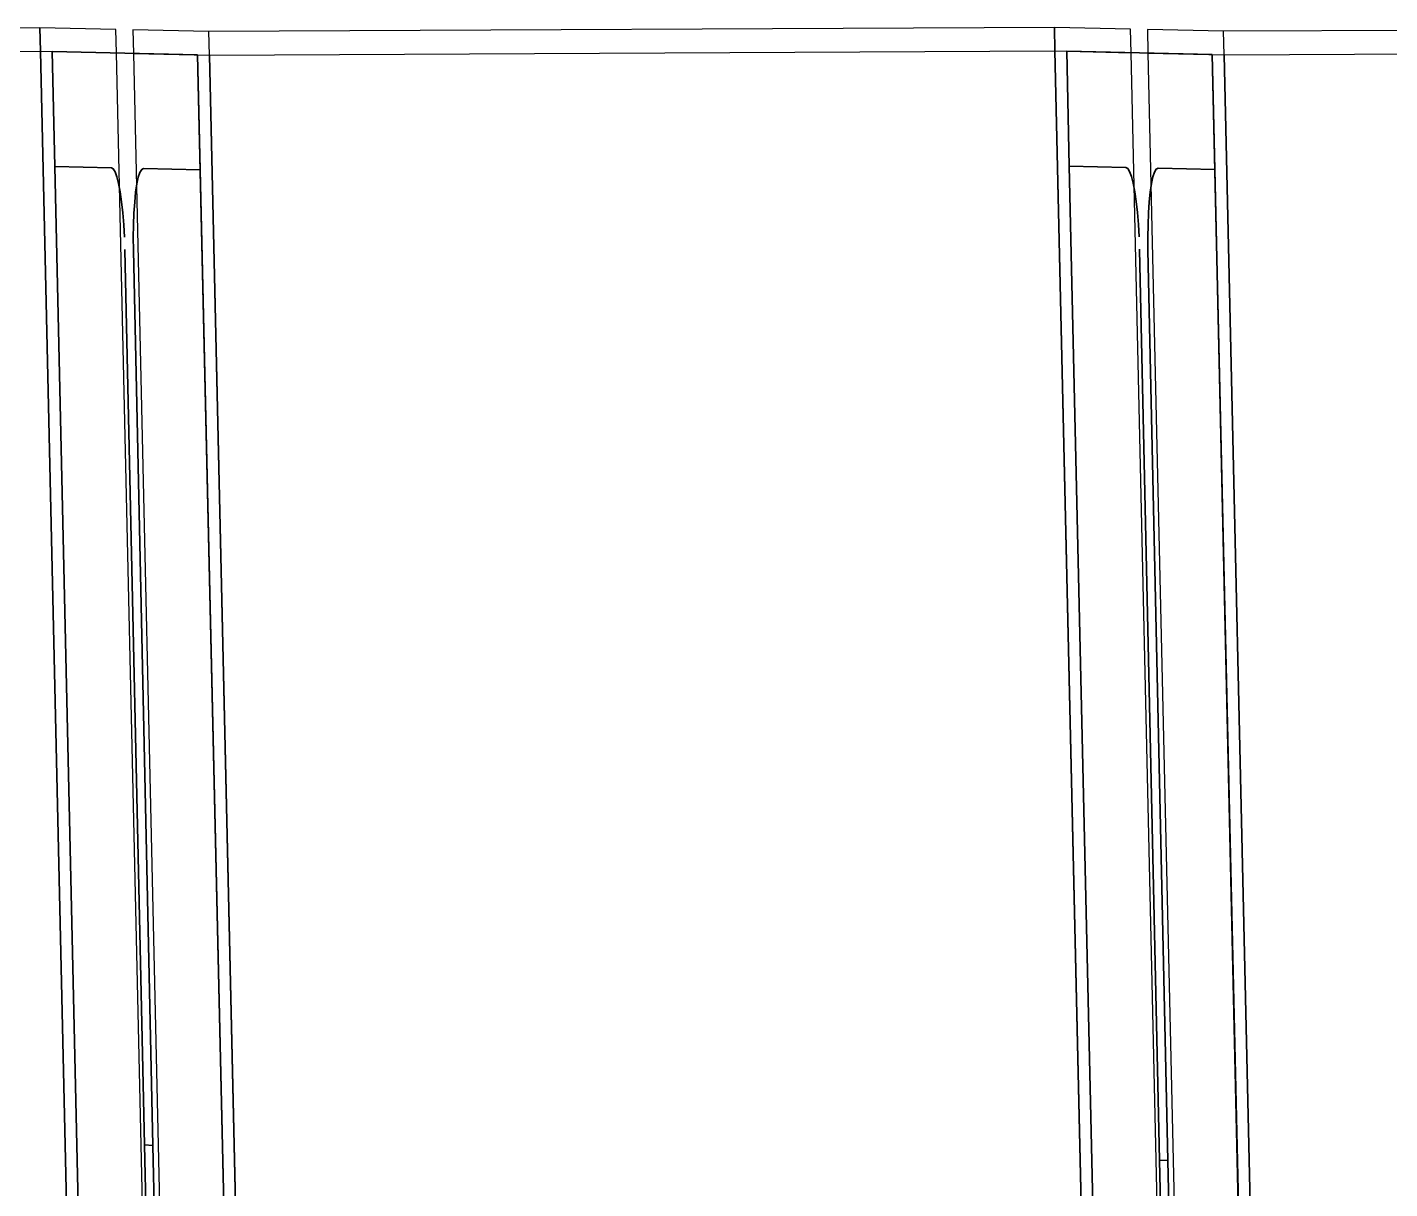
# Model space of a CAD drawing. Header units: metres. Extents: x -1147.3 to -1090.7, y 3.4 to 26.8.
# Drawn here: x -1143.005 to -1141.393, y 24.453 to 25.827 of the extents above; entities that cross this region are included whole.
import ezdxf

# ---------------------------------------------------------------- set-up
doc = ezdxf.new("R2010")
doc.units = ezdxf.units.M
doc.layers.add('A-GENM', color=7, linetype='Continuous', lineweight=35)

# ---------------------------------------------------------------- blocks, each defined once
blk = doc.blocks.new('SCR_B_08_NE_4 - SCR_B_08_NE_4-5607213-DRG-2873023 - SECTION 2')
at = {"layer": 'A-GENM', "color": 7, "lineweight": 25, "true_color": 0xefefef}
for p, q in [((-1141.5897, 25.8222), (-1141.6797, 25.8242)), ((-1141.6797, 25.8242), (-1141.6791, 25.7965)), ((-1140.5892, 25.827), (-1141.5897, 25.8222)), ((-1141.5891, 25.7945), (-1141.5897, 25.8222)), ((-1141.6791, 25.7965), (-1141.5891, 25.7945)), ((-1141.5891, 25.7945), (-1140.5886, 25.7992))]:
    blk.add_line(p, q, dxfattribs=at)
at = {"layer": 'A-GENM', "color": 254, "lineweight": 25, "true_color": 0xd4d4d4}
for p, q in [((-1141.6791, 25.7965), (-1141.6227, 23.3146)), ((-1141.5891, 25.7945), (-1141.5327, 23.3166)), ((-1141.5327, 23.3166), (-1141.5891, 25.7945))]:
    blk.add_line(p, q, dxfattribs=at)
blk = doc.blocks.new('SCR_B_08_NE_5 - SCR_B_08_NE_5-5608051-DRG-2873023 - SECTION 2')
at = {"layer": 'A-GENM', "color": 7, "lineweight": 25, "true_color": 0xefefef}
for p, q in [((-1142.7898, 25.8219), (-1142.8798, 25.8239)), ((-1142.8798, 25.8239), (-1142.8792, 25.7961)), ((-1141.7898, 25.8266), (-1142.7898, 25.8219)), ((-1142.7892, 25.7941), (-1142.7898, 25.8219)), ((-1141.6998, 25.8247), (-1141.7898, 25.8266)), ((-1141.7898, 25.8266), (-1141.7892, 25.7989)), ((-1141.7892, 25.7989), (-1141.7898, 25.8266)), ((-1141.6991, 25.7969), (-1141.6998, 25.8247)), ((-1142.8792, 25.7961), (-1142.7892, 25.7941)), ((-1142.7892, 25.7941), (-1141.7892, 25.7989)), ((-1141.7892, 25.7989), (-1141.6991, 25.7969))]:
    blk.add_line(p, q, dxfattribs=at)
at = {"layer": 'A-GENM', "color": 254, "lineweight": 25, "true_color": 0xd4d4d4}
for p, q in [((-1142.8792, 25.7961), (-1142.8222, 23.2886)), ((-1142.7892, 25.7941), (-1142.7322, 23.2905)), ((-1142.7322, 23.2905), (-1142.7892, 25.7941)), ((-1141.7892, 25.7989), (-1141.7327, 23.3123)), ((-1141.7327, 23.3123), (-1141.7892, 25.7989)), ((-1141.6427, 23.3142), (-1141.6991, 25.7969))]:
    blk.add_line(p, q, dxfattribs=at)
blk = doc.blocks.new('SCR_B_08_NE_6 - SCR_B_08_NE_6-5608889-DRG-2873023 - SECTION 2')
at = {"layer": 'A-GENM', "color": 7, "lineweight": 25, "true_color": 0xefefef}
for p, q in [((-1142.9899, 25.8263), (-1143.9897, 25.822)), ((-1142.8999, 25.8243), (-1142.9899, 25.8263)), ((-1142.9899, 25.8263), (-1142.9893, 25.7985)), ((-1142.9893, 25.7985), (-1142.9899, 25.8263)), ((-1142.8993, 25.7966), (-1142.8999, 25.8243)), ((-1143.9891, 25.7942), (-1142.9893, 25.7985)), ((-1142.9893, 25.7985), (-1142.8993, 25.7966))]:
    blk.add_line(p, q, dxfattribs=at)
at = {"layer": 'A-GENM', "color": 254, "lineweight": 25, "true_color": 0xd4d4d4}
for p, q in [((-1142.9893, 25.7985), (-1142.9322, 23.2862)), ((-1142.9322, 23.2862), (-1142.9893, 25.7985)), ((-1142.8422, 23.2882), (-1142.8993, 25.7966))]:
    blk.add_line(p, q, dxfattribs=at)
blk = doc.blocks.new('T2DPAA-T2D-C3S-DU-M3D-100304_rvt-1-DRG-2873023 - SECTION 2')
at = {"layer": 'A-GENM', "color": 254, "lineweight": 25, "true_color": 0xd4d4d4}
for name in ['SCR_B_08_NE_6 - SCR_B_08_NE_6-5608889-DRG-2873023 - SECTION 2', 'SCR_B_08_NE_5 - SCR_B_08_NE_5-5608051-DRG-2873023 - SECTION 2', 'SCR_B_08_NE_4 - SCR_B_08_NE_4-5607213-DRG-2873023 - SECTION 2']:
    blk.add_blockref(name, (0, 0), dxfattribs=at)
blk = doc.blocks.new('BR08_GEN_POST_0 - 360UB_BASE-V7-DRG-2873023 - SECTION 2')
at = {"layer": 'A-GENM'}
for p, q in [((-1141.6031, 25.7948), (-1141.7752, 25.7986)), ((-1141.7752, 25.7986), (-1141.7722, 25.6626)), ((-1141.6001, 25.6589), (-1141.6031, 25.7948)), ((-1141.6031, 25.7948), (-1141.5478, 23.3643)), ((-1141.7722, 25.6626), (-1141.7052, 25.6612)), ((-1141.7199, 23.3605), (-1141.7722, 25.6626)), ((-1141.6672, 25.6603), (-1141.6001, 25.6589)), ((-1141.6001, 25.6589), (-1141.5479, 23.3643)), ((-1141.6891, 25.5644), (-1141.6891, 25.5638)), ((-1141.6891, 25.5638), (-1141.6656, 24.4872)), ((-1141.6556, 24.4867), (-1141.6791, 25.5635)), ((-1141.6656, 24.4872), (-1141.6556, 24.4867)), ((-1141.6404, 23.3622), (-1141.6656, 24.4872)), ((-1141.6556, 24.4867), (-1141.6304, 23.3625))]:
    blk.add_line(p, q, dxfattribs=at)
at = {"layer": 'A-GENM', "flags": 128}
for points in [[(-1141.7052, 25.6612), (-1141.703, 25.6599), (-1141.7008, 25.6563), (-1141.6986, 25.6504), (-1141.6965, 25.6424), (-1141.6947, 25.6325), (-1141.693, 25.6209), (-1141.6915, 25.6079), (-1141.6904, 25.5938), (-1141.6896, 25.579)], [(-1141.6791, 25.5635), (-1141.6792, 25.5787), (-1141.679, 25.5935), (-1141.6785, 25.6076), (-1141.6776, 25.6206), (-1141.6764, 25.6321), (-1141.675, 25.642), (-1141.6733, 25.6499), (-1141.6714, 25.6557), (-1141.6693, 25.6592), (-1141.6672, 25.6603)]]:
    blk.add_lwpolyline(points, dxfattribs=at)
blk = doc.blocks.new('BR08_GEN_POST_0 - 360UB_BASE-V8-DRG-2873023 - SECTION 2')
at = {"layer": 'A-GENM'}
for p, q in [((-1142.8032, 25.7945), (-1142.9753, 25.7982)), ((-1142.9753, 25.7982), (-1142.9723, 25.6623)), ((-1142.8002, 25.6585), (-1142.8032, 25.7945)), ((-1142.8032, 25.7945), (-1142.7473, 23.3382)), ((-1142.9723, 25.6623), (-1142.9053, 25.6608)), ((-1142.9194, 23.3345), (-1142.9723, 25.6623)), ((-1142.8673, 25.66), (-1142.8002, 25.6585)), ((-1142.8002, 25.6585), (-1142.7475, 23.3382)), ((-1142.8892, 25.564), (-1142.8892, 25.5634)), ((-1142.8892, 25.5634), (-1142.8661, 24.5051)), ((-1142.8561, 24.5045), (-1142.8792, 25.5632)), ((-1142.8661, 24.5051), (-1142.8561, 24.5045)), ((-1142.84, 23.3362), (-1142.8661, 24.5051)), ((-1142.8561, 24.5045), (-1142.83, 23.3364))]:
    blk.add_line(p, q, dxfattribs=at)
at = {"layer": 'A-GENM', "flags": 128}
for points in [[(-1142.9053, 25.6608), (-1142.9031, 25.6596), (-1142.9009, 25.656), (-1142.8987, 25.6501), (-1142.8967, 25.6421), (-1142.8948, 25.6322), (-1142.8931, 25.6205), (-1142.8917, 25.6075), (-1142.8905, 25.5934), (-1142.8897, 25.5786)], [(-1142.8792, 25.5632), (-1142.8793, 25.5784), (-1142.8791, 25.5932), (-1142.8786, 25.6072), (-1142.8777, 25.6202), (-1142.8766, 25.6318), (-1142.8751, 25.6416), (-1142.8734, 25.6495), (-1142.8715, 25.6553), (-1142.8694, 25.6588), (-1142.8673, 25.66)]]:
    blk.add_lwpolyline(points, dxfattribs=at)

msp = doc.modelspace()

# ---------------------------------------------------------------- block references
at = {"lineweight": 5}
msp.add_blockref('T2DPAA-T2D-C3S-DU-M3D-100304_rvt-1-DRG-2873023 - SECTION 2', (0, 0), dxfattribs=at)
at = {"layer": 'A-GENM'}
for name in ['BR08_GEN_POST_0 - 360UB_BASE-V8-DRG-2873023 - SECTION 2', 'BR08_GEN_POST_0 - 360UB_BASE-V7-DRG-2873023 - SECTION 2']:
    msp.add_blockref(name, (0, 0), dxfattribs=at)

doc.saveas('drawing.dxf')
